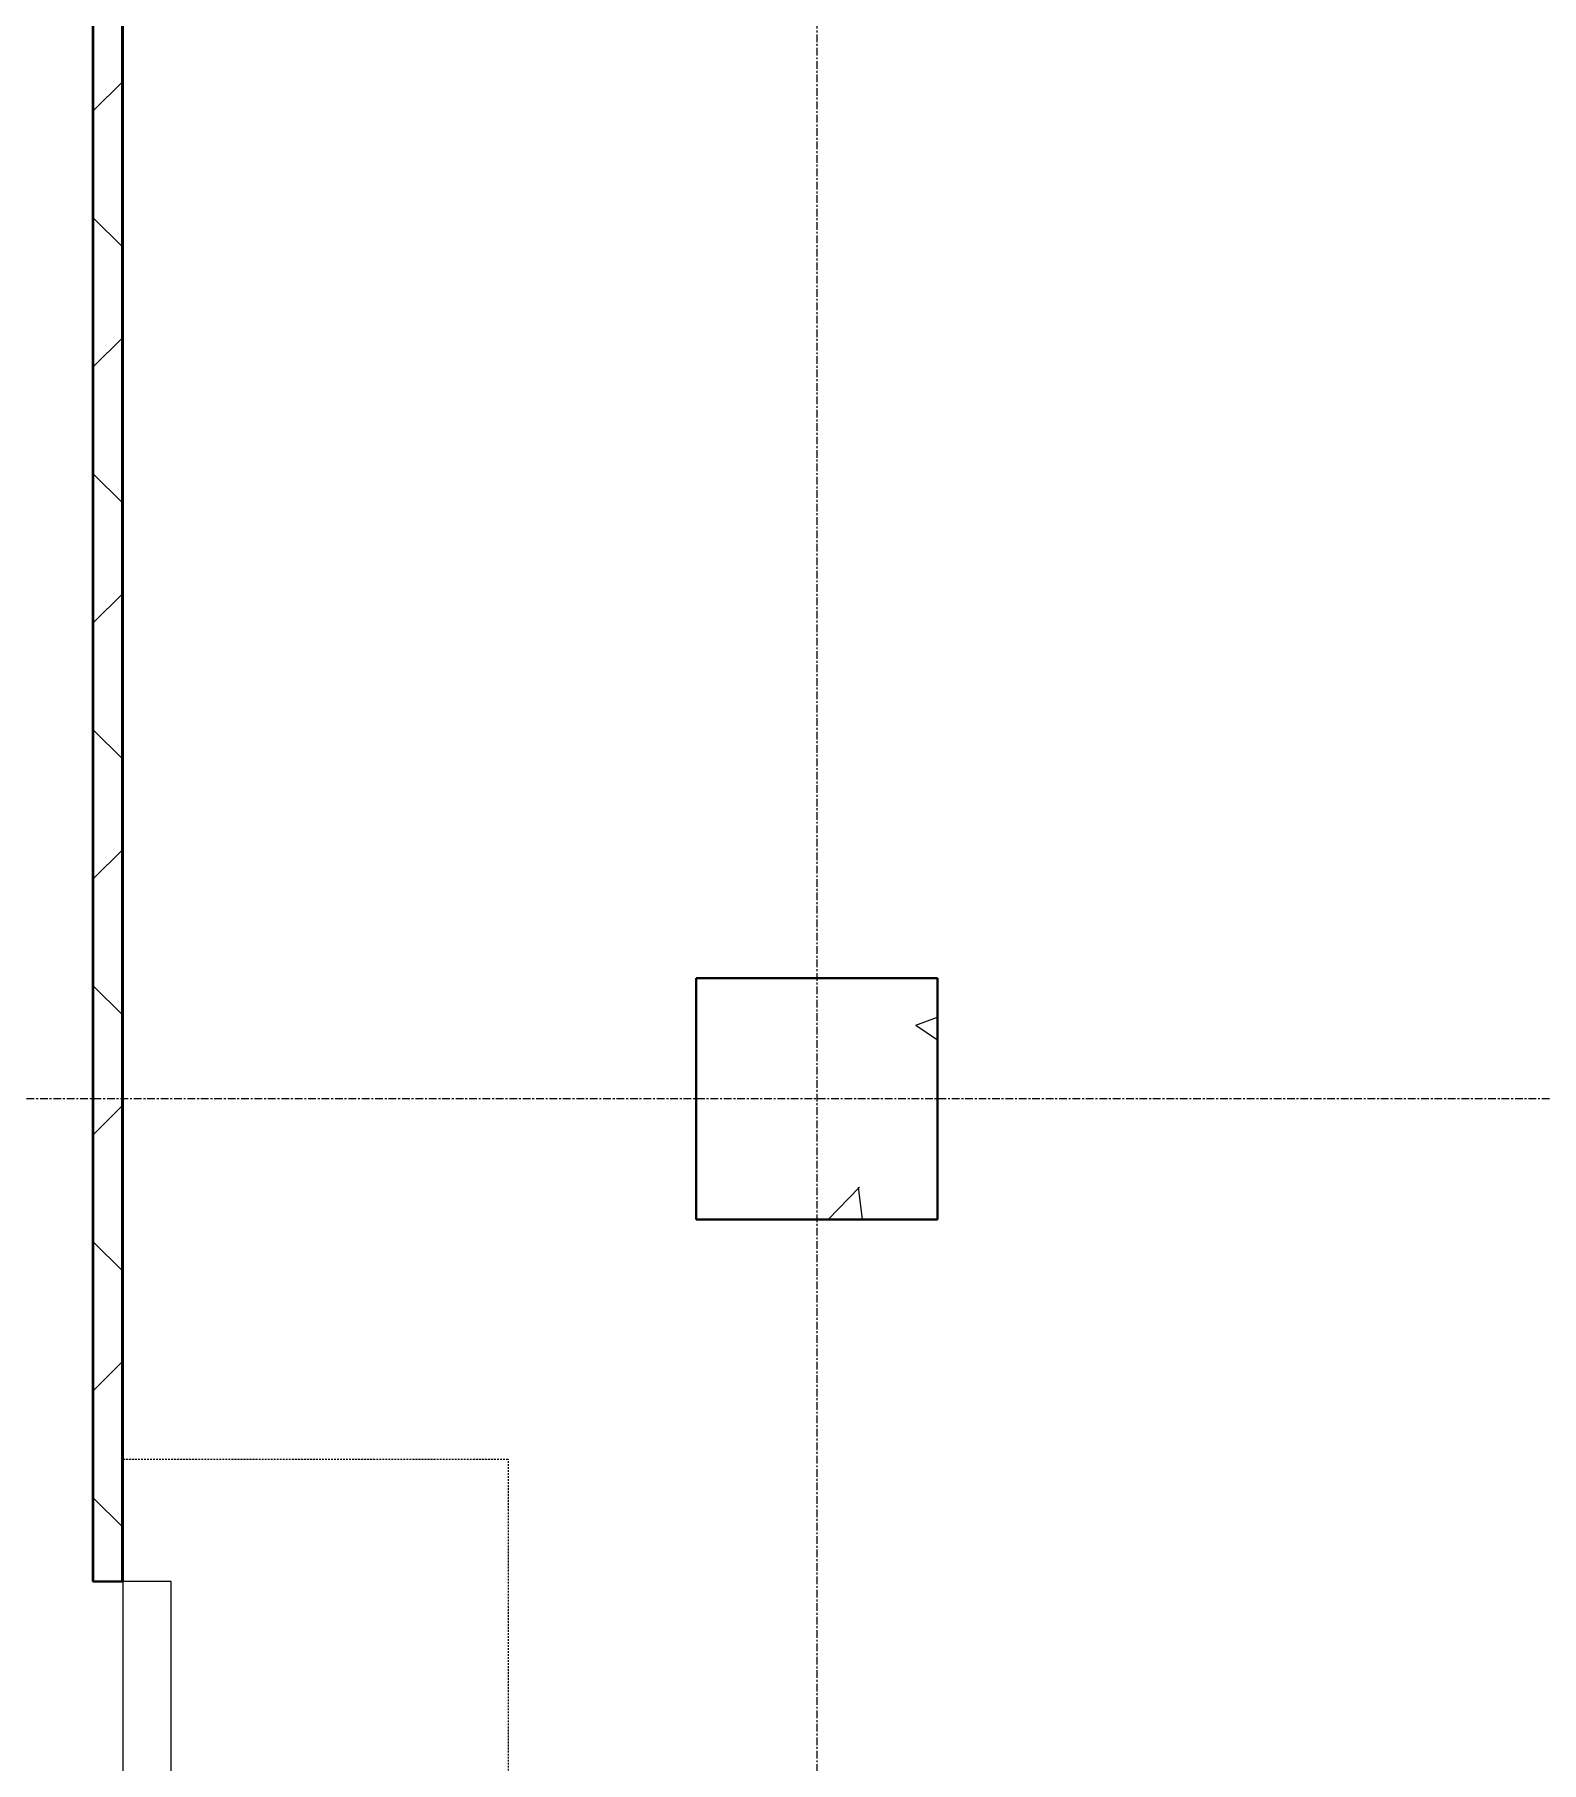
# Model space of a CAD drawing. Header units: millimetres. Extents: x 2140 to 223837, y 2113 to 170313.
# Drawn here: x 16365 to 18863, y 100658 to 103522 of the extents above; entities that cross this region are included whole.
import ezdxf

# ---------------------------------------------------------------- set-up
doc = ezdxf.new("R2010")
doc.units = ezdxf.units.MM
doc.linetypes.add('ADSK_Невидимые', pattern=[5, 3, -2])
doc.linetypes.add('Линия сетки', pattern=[22.225, 12.7, -3.175, 3.175, -3.175])
for name, color, linetype, lineweight in [('A-DOOR', 7, 'Continuous', 18), ('A-DOOR-HDLN', 7, 'ADSK_Невидимые', 18), ('S-COLS', 7, 'Continuous', 18)]:
    doc.layers.add(name, color=color, linetype=linetype, lineweight=lineweight)
doc.layers.add('Стены', color=7, linetype='Continuous')
pattern_1 = [(45, (61770, 82517.75), (-502.894, 502.894), []), (45, (61770, 83279.75), (-502.894, 502.894), [])]

# ---------------------------------------------------------------- blocks, each defined once
blk = doc.blocks.new('Сборный железобетон-Колонна квадратного сечения - 400x400-V108-В_АР_ПЭ_01 Этаж')
at = {"layer": 'S-COLS', "lineweight": 9}
h = blk.add_hatch(dxfattribs=at)
h.set_pattern_fill('FP_108', color=256, style=0, pattern_type=2)
h.set_pattern_definition([(50, (46223.1, -17102.2), (1457.472, -127.512), [152.4, -1676.4]), (355, (46223.1, -17102.2), (-281.942, 1528.454), [121.92, -1341.12]), (100.451, (46344.6, -17112.8), (1175.54, 1400.933), [129.52, -1424.72]), (46.184, (46223.1, -16695.8), (2168.63, -336.34), [228.6, -2514.6]), (96.636, (46403.8, -16723.8), (1899.22, 1979.42), [194.28, -2137.08]), (351.184, (46223, -16695.8), (1899.24, 1979.4), [182.88, -2011.68]), (21, (46426.3, -16797.4), (1212.915, -818.121), [152.4, -1676.4]), (326, (46426.3, -16797.4), (494.417, 1473.504), [121.92, -1341.12]), (71.451, (46527.4, -16865.6), (1707.337, 655.37), [129.52, -1424.72]), (37.5, (46223.1, -17102.2), (24.7094, 676.44), [67.056, -1257.808, 67.056, -2640.584]), (37.5, (46223.1, -17102.2), (24.7094, 676.44), [-1391.92, -1294.384, 67.056, -1279.144]), (7.5, (46223.1, -17102.2), (534.558, 801.444), [67.056, -709.168, 67.056, -1740.408]), (7.5, (46223.1, -17102.2), (534.558, 801.444), [-843.28, -1227.328, 67.056, -446.024]), (327.5, (45769.96, -17102.2), (1084.7275, -45.831), [67.056, -440.944, 67.056, -3621.024]), (327.5, (45769.96, -17102.2), (1084.7275, -45.831), [-575.056, -1517.904, 67.056, -2036.064]), (317.5, (45566.8, -17102.2), (1185.035, 203.414), [67.056, -593.344, 67.056, -985.52, -1493.52]), (317.5, (45566.8, -17102.2), (1185.035, 203.414), [-1712.976, 67.056, -1426.464])])
h.paths.add_polyline_path([(-223, -175), (175, -175), (173, 225), (-225, 225), (-225, -175)], flags=0)
at = {"layer": 'S-COLS', "lineweight": 40}
for p, q in [((-223, 225), (-225, 225)), ((-225, 225), (-225, -175)), ((173, 225), (-223, 225)), ((175, 225), (173, 225)), ((175, -175), (175, 225)), ((-225, -175), (-223, -175)), ((-223, -175), (173, -175)), ((173, -175), (175, -175))]:
    blk.add_line(p, q, dxfattribs=at)
blk = doc.blocks.new('Дверь-Подъемная-Рулонная - 4200 x 4200 мм-610273-В_АР_ПЭ_01 Этаж')
at = {"layer": 'A-DOOR', "lineweight": 9}
for p, q in [((2100, -25), (-2100, -25)), ((2100, -105), (2100, -25)), ((-2100, -105), (2100, -105))]:
    blk.add_line(p, q, dxfattribs=at)
at = {"layer": 'A-DOOR-HDLN'}
for p in [(2303.2, -25), (-2303.2, -663.8)]:
    blk.add_line(p, (2303.2, -663.8), dxfattribs=at)
blk = doc.blocks.new('Помещение')
at = {"lineweight": 9}
h = blk.add_hatch(dxfattribs=at)
h.set_pattern_fill('FP_99', color=256, style=0, pattern_type=2)
h.set_pattern_definition([(45, (61770, 82517.75), (-212.132, 212.132), []), (135, (61770, 82517.75), (-212.132, -212.132), [])])
h.paths.add_polyline_path([(14369.9036, 36444.9347), (14369.9036, 94644.9347), (14323.9036, 94644.9347), (14323.9036, 36444.9347)], flags=0)
h.paths.add_polyline_path([(14369.9036, 98844.9347), (14369.9036, 136644.9347), (14323.9036, 136644.9347), (14323.9036, 98844.9347)], flags=0)
h.paths.add_polyline_path([(14323.9036, 140844.9347), (14369.9036, 140844.9347), (14369.9036, 159946.9347), (14323.9036, 159944.9347), (14323.9036, 148287.773)], flags=0)
h = blk.add_hatch(dxfattribs=at)
h.set_pattern_fill('FP_98', color=256, style=0, pattern_type=2)
h.set_pattern_definition(pattern_1)
h.paths.add_polyline_path([(14321.9036, 98844.9347), (14323.9036, 98844.9347), (14321.9036, 100612.327)], flags=0)
h = blk.add_hatch(dxfattribs=at)
h.set_pattern_fill('FP_98', color=256, style=0, pattern_type=2)
h.set_pattern_definition(pattern_1)
h.paths.add_polyline_path([(14369.9036, 98844.9347), (14371.9036, 98844.9347), (14369.9036, 100612.327)], flags=0)
at = {"color": 9, "linetype": 'Линия сетки', "true_color": 0xc7c8ca}
for p, q in [((15521.9036, 162172.4828), (15521.9036, 19239.4514)), ((113992.9741, 99644.9347), (7061.0864, 99644.9347))]:
    blk.add_line(p, q, dxfattribs=at)
at = {"lineweight": 40}
for p, q in [((14321.9036, 136644.9347), (14321.9036, 98844.9347)), ((14371.9036, 98844.9347), (14371.9036, 136644.9347)), ((14321.9036, 98844.9347), (14371.9036, 98844.9347))]:
    blk.add_line(p, q, dxfattribs=at)
at = {"lineweight": 18}
for p, q in [((14323.9036, 98844.9347), (14323.9036, 136644.9347)), ((14369.9036, 98844.9347), (14369.9036, 136644.9347))]:
    blk.add_line(p, q, dxfattribs=at)
blk.add_blockref('Сборный железобетон-Колонна квадратного сечения - 400x400-V108-В_АР_ПЭ_01 Этаж', (15546.9036, 99619.9347))
at = {"rotation": 89.99999999999991}
blk.add_blockref('Дверь-Подъемная-Рулонная - 4200 x 4200 мм-610273-В_АР_ПЭ_01 Этаж', (14346.9036, 96744.9347), dxfattribs=at)

msp = doc.modelspace()

# ---------------------------------------------------------------- block references
at = {"layer": 'Стены'}
msp.add_blockref('Помещение', (2139.8, 2112.9), dxfattribs=at)

doc.saveas('drawing.dxf')
